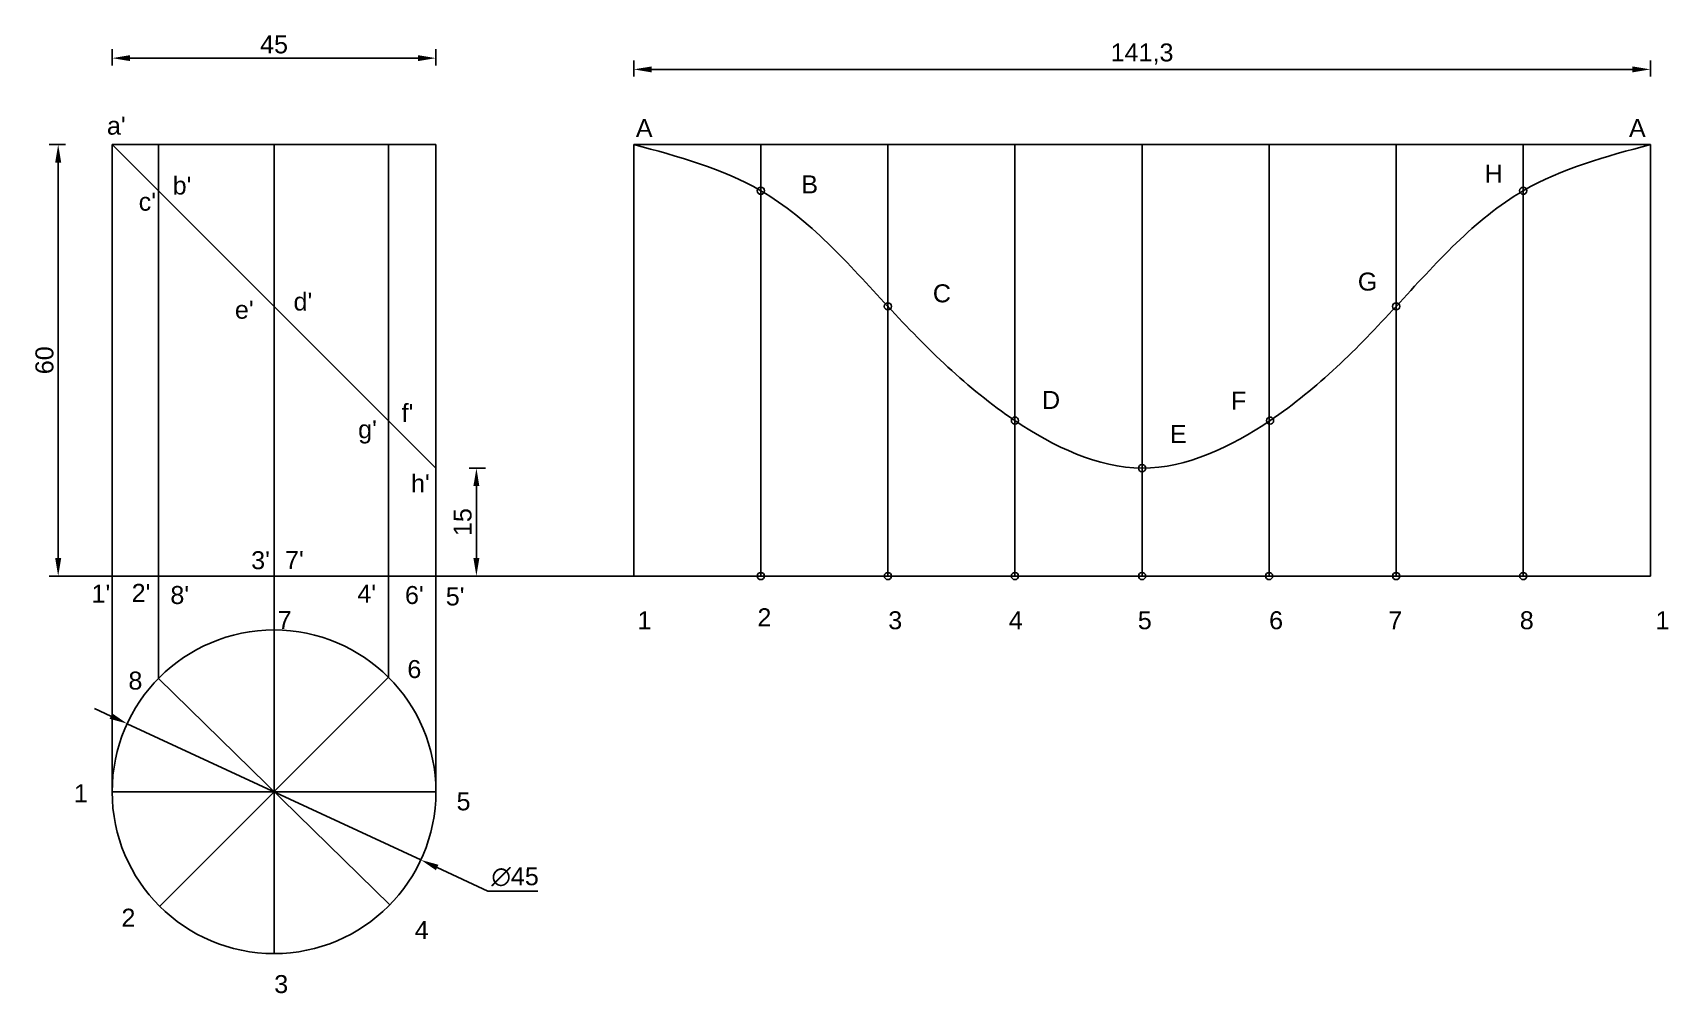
# Model space of a CAD drawing. Header units: millimetres. Extents: x 3316 to 3544, y 1192 to 1326.
import ezdxf

# ---------------------------------------------------------------- set-up
doc = ezdxf.new("R2010")
doc.units = ezdxf.units.MM
doc.header["$PDMODE"] = 32
doc.styles.get("Standard").update_dxf_attribs({"font": 'arial.ttf'})
doc.dimstyles.new('ISO-25', dxfattribs={"dimtxt": 2.5, "dimasz": 2.5, "dimexe": 1.25, "dimexo": 0.625, "dimtad": 1, "dimtoh": 1, "dimtxsty": 'Standard', "dimcen": 2.5, "dimadec": 0, "dimazin": 0, "dimtfac": 1, "dimtmove": 0, "dimatfit": 3, "dimfxl": 1, "dimfxlon": 1, "dimarcsym": 0})

# ---------------------------------------------------------------- blocks, each defined once
blk = doc.blocks.new('*D1')
at = {"color": 0, "lineweight": -2, "transparency": 16777216}
for p, q in [((3327.5, 1321.01), (3327.5, 1323.26)), ((3372.5, 1321.01), (3372.5, 1323.26)), ((3330, 1322.01), (3370, 1322.01))]:
    blk.add_line(p, q, dxfattribs=at)
at = {"color": 0, "transparency": 16777216}
for points in [[(3330, 1322.43), (3330, 1321.6), (3327.5, 1322.01)], [(3370, 1322.43), (3370, 1321.6), (3372.5, 1322.01)]]:
    blk.add_solid(points, dxfattribs=at)
at = {"layer": 'Defpoints', "color": 0, "transparency": 16777216}
for p in [(3372.5, 1322.01), (3327.5, 1250), (3372.5, 1250)]:
    blk.add_point(p, dxfattribs=at)
at = {"color": 0, "transparency": 16777216, "insert": (3350, 1323.91), "char_height": 2.5, "attachment_point": 5}
blk.add_mtext('45', dxfattribs=at)
blk = doc.blocks.new('*D2')
at = {"color": 0, "lineweight": -2, "transparency": 16777216}
for p, q in [((3321, 1310), (3318.75, 1310)), ((3320, 1307.5), (3320, 1252.5)), ((3321, 1250), (3318.75, 1250))]:
    blk.add_line(p, q, dxfattribs=at)
at = {"color": 0, "transparency": 16777216}
for points in [[(3319.58, 1307.5), (3320.42, 1307.5), (3320, 1310)], [(3319.58, 1252.5), (3320.42, 1252.5), (3320, 1250)]]:
    blk.add_solid(points, dxfattribs=at)
at = {"layer": 'Defpoints', "color": 0, "transparency": 16777216}
for p in [(3327.5, 1310), (3320, 1250), (3327.5, 1250)]:
    blk.add_point(p, dxfattribs=at)
at = {"color": 0, "transparency": 16777216, "insert": (3318.1, 1280), "char_height": 2.5, "attachment_point": 5, "rotation": 90}
blk.add_mtext('60', dxfattribs=at)
blk = doc.blocks.new('*D3')
at = {"color": 0, "lineweight": -2, "transparency": 16777216}
for p, q in [((3377.13, 1265), (3379.38, 1265)), ((3378.13, 1262.5), (3378.13, 1252.5)), ((3377.13, 1250), (3379.38, 1250))]:
    blk.add_line(p, q, dxfattribs=at)
at = {"color": 0, "transparency": 16777216}
for points in [[(3377.71, 1262.5), (3378.54, 1262.5), (3378.13, 1265)], [(3377.71, 1252.5), (3378.54, 1252.5), (3378.13, 1250)]]:
    blk.add_solid(points, dxfattribs=at)
at = {"layer": 'Defpoints', "color": 0, "transparency": 16777216}
for p in [(3372.5, 1265), (3372.5, 1250), (3378.13, 1250)]:
    blk.add_point(p, dxfattribs=at)
at = {"color": 0, "transparency": 16777216, "insert": (3376.22, 1257.5), "char_height": 2.5, "attachment_point": 5, "rotation": 90}
blk.add_mtext('15', dxfattribs=at)
blk = doc.blocks.new('*D4')
at = {"color": 0, "lineweight": -2, "transparency": 16777216}
for p, q in [((3327.32, 1230.53), (3325.06, 1231.58)), ((3329.59, 1229.47), (3370.41, 1210.53)), ((3379.72, 1206.2), (3372.68, 1209.47)), ((3386.67, 1206.2), (3379.72, 1206.2))]:
    blk.add_line(p, q, dxfattribs=at)
at = {"color": 0, "transparency": 16777216}
for points in [[(3327.5, 1230.91), (3327.15, 1230.15), (3329.59, 1229.47)], [(3372.85, 1209.85), (3372.5, 1209.09), (3370.41, 1210.53)]]:
    blk.add_solid(points, dxfattribs=at)
at = {"layer": 'Defpoints', "color": 0, "transparency": 16777216}
for p in [(3329.59, 1229.47), (3370.41, 1210.53)]:
    blk.add_point(p, dxfattribs=at)
at = {"color": 0, "transparency": 16777216, "insert": (3383.51, 1208.17), "char_height": 2.5, "attachment_point": 5}
blk.add_mtext('∅45', dxfattribs=at)
blk = doc.blocks.new('*D5')
at = {"color": 0, "lineweight": -2, "transparency": 16777216}
for p, q in [((3400, 1319.45), (3400, 1321.7)), ((3541.3, 1319.45), (3541.3, 1321.7)), ((3402.5, 1320.45), (3538.8, 1320.45))]:
    blk.add_line(p, q, dxfattribs=at)
at = {"color": 0, "transparency": 16777216}
for points in [[(3402.5, 1320.86), (3402.5, 1320.03), (3400, 1320.45)], [(3538.8, 1320.86), (3538.8, 1320.03), (3541.3, 1320.45)]]:
    blk.add_solid(points, dxfattribs=at)
at = {"layer": 'Defpoints', "color": 0, "transparency": 16777216}
for p in [(3541.3, 1320.45), (3400, 1250), (3541.3, 1250)]:
    blk.add_point(p, dxfattribs=at)
at = {"color": 0, "transparency": 16777216, "insert": (3470.65, 1322.57), "char_height": 2.5, "attachment_point": 5}
blk.add_mtext('141,3', dxfattribs=at)
blk = doc.blocks.new('n')
at = {"color": 1, "linetype": 'Continuous', "lineweight": -3}
for p, q in [((-72.5, 0), (-72.5, 60)), ((-27.5, 15), (-72.5, 60)), ((-27.5, 0), (-27.5, 15)), ((-72.5, 0), (-27.5, 0))]:
    blk.add_line(p, q, dxfattribs=at)
for p, q in [((-72.5, 60), (-27.5, 60)), ((-66.078, 0), (-66.078, 60)), ((-50, 0), (-50, 60)), ((-34.109, 0), (-34.109, 60)), ((-27.5, 0), (-27.5, 60)), ((0, 60), (141.3, 60)), ((0, 60), (0, 0)), ((17.662, 0), (17.662, 60)), ((35.325, 0), (35.325, 60)), ((52.988, 0), (52.988, 60)), ((70.65, 0), (70.65, 60)), ((88.312, 0), (88.312, 60)), ((105.975, 0), (105.975, 60)), ((123.637, 0), (123.637, 60)), ((141.3, 60), (141.3, 0)), ((-72.5, 0), (-80, 0)), ((-72.5, -30), (-72.5, 0)), ((-66.078, -14.26), (-66.078, 0)), ((-50, -7.5), (-50, 0)), ((-34.109, -14.071), (-34.109, 0)), ((-27.5, -30), (-27.5, 0)), ((-27.5, 0), (-20, 0)), ((0, 0), (-20, 0)), ((0, 0), (141.3, 0)), ((-50, -7.5), (-50, -52.5)), ((-66.078, -14.26), (-33.922, -45.74)), ((-34.109, -14.071), (-65.891, -45.929)), ((-72.5, -30), (-27.5, -30))]:
    blk.add_line(p, q)
blk.add_circle((-50, -30), 22.5)
blk.add_spline([(0, 60), (17.662, 53.578), (35.325, 37.5), (52.988, 21.609), (70.65, 15), (88.438, 21.609), (105.975, 37.5), (123.637, 53.578), (141.3, 60)], degree=3)
for p in [(17.662, 53.578), (123.637, 53.578), (35.325, 37.5), (105.975, 37.5), (52.988, 21.609), (88.438, 21.609), (70.65, 15), (17.662, 0), (35.325, 0), (52.988, 0), (70.65, 0), (88.312, 0), (105.975, 0), (123.637, 0)]:
    blk.add_point(p)
for base, p1, p2, picture, middle in [((-27.5, 72.013), (-72.5, 0), (-27.5, 0), '*D1', (-50, 73.909)), ((141.3, 70.446), (0, 0), (141.3, 0), '*D5', (70.65, 72.574))]:
    dim = blk.add_linear_dim(base=base, p1=p1, p2=p2, dimstyle='ISO-25')
    dim.commit()
    dim.dimension.update_dxf_attribs({"geometry": picture, "text_midpoint": middle, "insert": (-3400, -1250)})
for base, p1, p2, picture, middle in [((-80, 0), (-72.5, 60), (-72.5, 0), '*D2', (-81.901, 30)), ((-21.875, 0), (-27.5, 15), (-27.5, 0), '*D3', (-23.776, 7.5))]:
    dim = blk.add_linear_dim(base=base, p1=p1, p2=p2, angle=90, dimstyle='ISO-25')
    dim.commit()
    dim.dimension.update_dxf_attribs({"geometry": picture, "text_midpoint": middle, "insert": (-3400, -1250)})
dim = blk.add_diameter_dim_2p(p1=(-70.408, -20.525), p2=(-29.592, -39.475), dimstyle='ISO-25')
dim.commit()
dim.dimension.update_dxf_attribs({"geometry": '*D4', "text_midpoint": (-16.49, -43.8), "dimtype": 131, "insert": (-3400, -1250)})

msp = doc.modelspace()

# ---------------------------------------------------------------- block references
msp.add_blockref('n', (3400, 1250))

# ---------------------------------------------------------------- texts
at = {"char_height": 2.5, "attachment_point": 1}
for s, width, insert in [("a'", 0.3263, (3326.77, 1313.87)), ("c'", 3.8352, (3331.19, 1303.3)), ("e'", 0.1632, (3344.56, 1288.28)), ("3'", 1.5229, (3346.82, 1253.45)), ("7'", 0.1015, (3351.53, 1253.48)), ("8'", 0.6092, (3335.59, 1248.61)), ("4'", 0.2031, (3361.58, 1248.81)), ('7', 0.3205, (3350.5, 1245.13)), ('1', 0.1632, (3542.02, 1245.1)), ('1', 5.3438, (3322.18, 1221.04)), ('2', 0.9014, (3328.79, 1203.74)), ('3 ', 0.3005, (3350.03, 1194.51))]:
    msp.add_mtext_dynamic_manual_height_columns(s, width=width, gutter_width=12.5, heights=[0], dxfattribs=dict(at, insert=insert))
for s, insert in [('A', (3400.29, 1313.54)), ('A', (3538.33, 1313.54)), ("b'", (3335.91, 1305.55)), ('B', (3423.29, 1305.71)), ('H', (3518.26, 1307.18)), ('G ', (3500.64, 1292.19)), ("d'", (3352.71, 1289.42)), ('C', (3441.57, 1290.56)), ('D', (3456.74, 1275.73)), ('F', (3483.01, 1275.62)), ("f'", (3367.73, 1273.94)), ("g'", (3361.69, 1271.66)), ('E ', (3474.53, 1271)), ("h'", (3369.04, 1264.12)), ("1'", (3324.63, 1248.81)), ("2'", (3330.21, 1248.91)), ("6'", (3368.2, 1248.61)), ("5'", (3373.87, 1248.41)), ('1', (3400.52, 1245.1)), ('2', (3417.19, 1245.51)), ('3', (3435.37, 1245.1)), ('4', (3452.13, 1245.1)), ('5', (3470.06, 1245.1)), ('6', (3488.31, 1245.1)), ('7', (3504.88, 1245.1)), ('8', (3523.15, 1245.1)), ('8', (3329.76, 1236.71)), ('6', (3368.53, 1238.31)), ('5', (3375.37, 1219.92)), ('4', (3369.56, 1202.02))]:
    msp.add_mtext(s, dxfattribs=dict(at, insert=insert))

doc.saveas('drawing.dxf')
